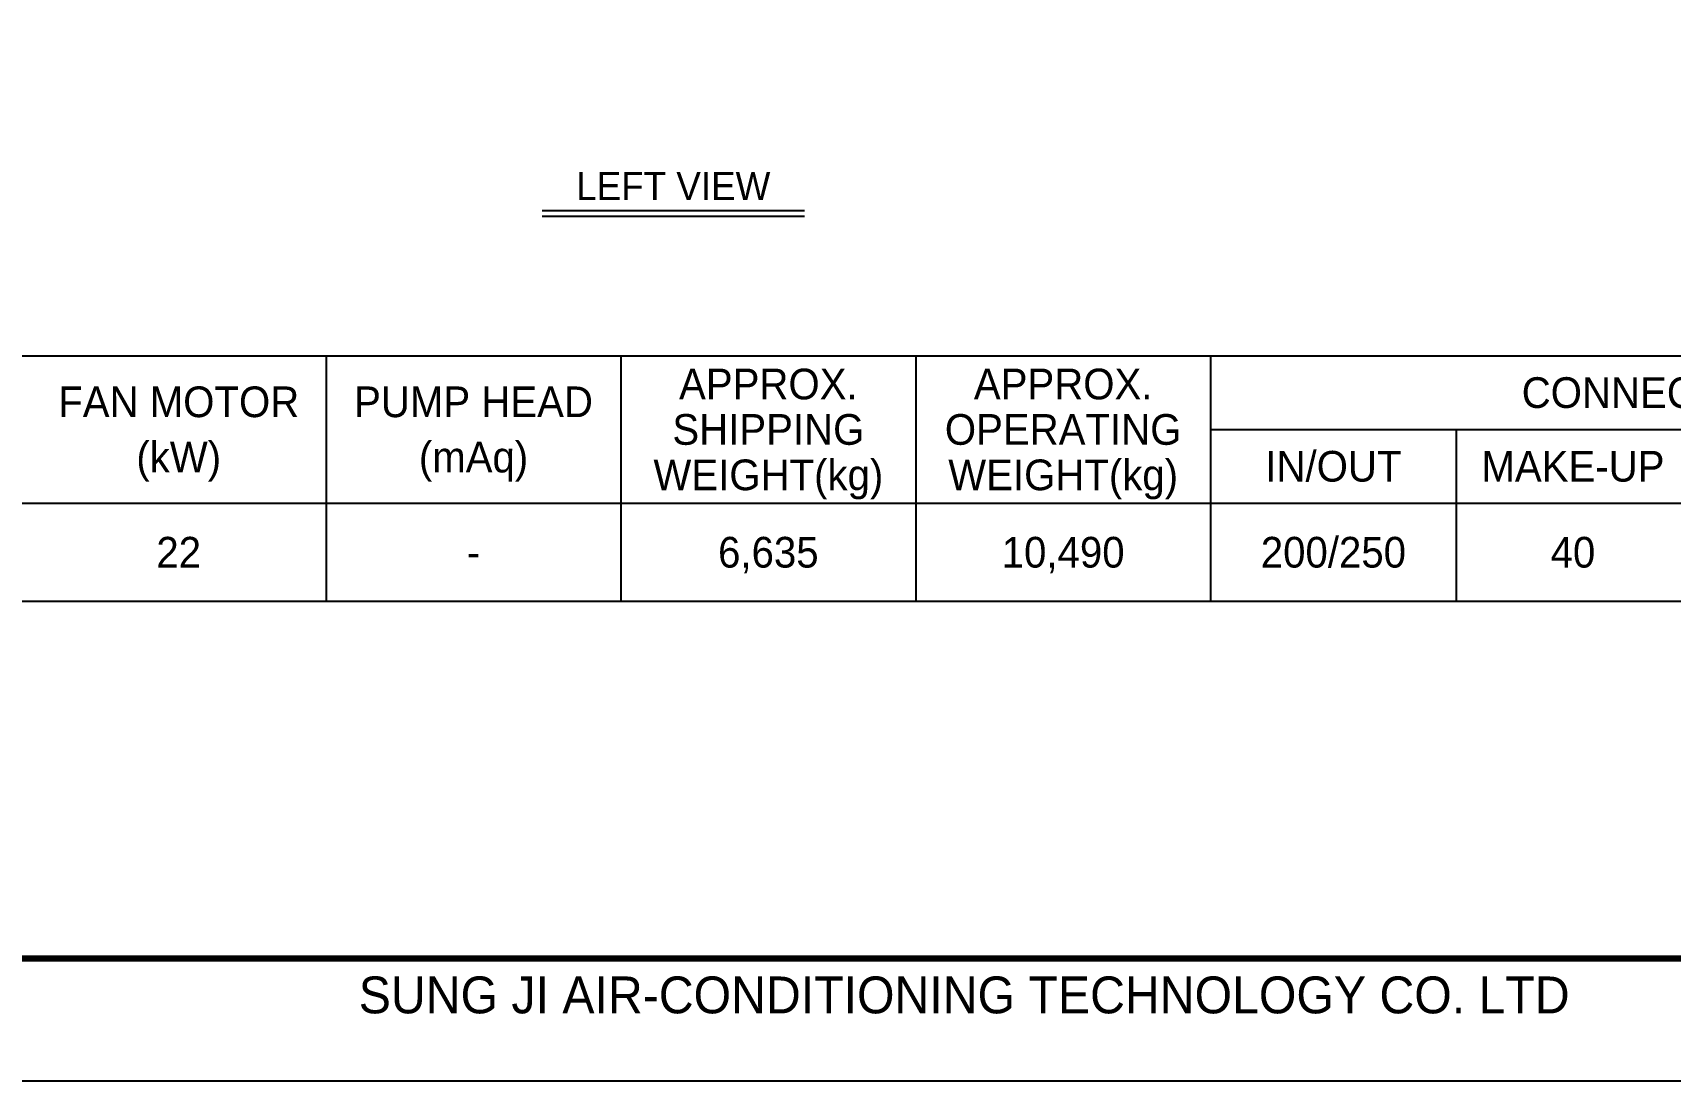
# Model space of a CAD drawing. Header units: millimetres. Extents: x 3347 to 35460, y 2813 to 25521.
# Drawn here: x 12747 to 22936, y 2813 to 9339 of the extents above; entities that cross this region are included whole.
import ezdxf
from ezdxf.enums import TextEntityAlignment as Align

# ---------------------------------------------------------------- set-up
doc = ezdxf.new("R2010")
doc.units = ezdxf.units.MM
for name, color, linetype in [('냉각탑_box', 1, 'Continuous'), ('냉각탑_form', 1, 'Continuous'), ('냉각탑_text', 3, 'Continuous')]:
    doc.layers.add(name, color=color, linetype=linetype)
doc.styles.add('돋움', font='Dotum.ttf')

# ---------------------------------------------------------------- blocks, each defined once
blk = doc.blocks.new('냉각탑form')
at = {"layer": 'Defpoints'}
blk.add_lwpolyline([(0, 297.07), (420.1, 297.07), (420.1, 0), (0, 0)], close=True, dxfattribs=at)
at = {"layer": '냉각탑_form', "const_width": 0.5}
blk.add_lwpolyline([(10, 287.07), (10, 10), (410.1, 10), (410.1, 287.07)], close=True, dxfattribs=at)
at = {"layer": '냉각탑_form', "style": '돋움'}
blk.add_text('SUNG JI AIR-CONDITIONING TECHNOLOGY CO. LTD', height=3.0007, dxfattribs=at).set_placement((149.5, 5.53))

msp = doc.modelspace()

# ---------------------------------------------------------------- linework, layer by layer
at = {"layer": '냉각탑_box'}
for p, q in [((15915.7, 8232.5), (17549, 8232.5)), ((15915.7, 8197.5), (17549, 8197.5)), ((14572.2, 7328.2), (14572.2, 5799.4)), ((16406.8, 7328.2), (16406.8, 5799.4)), ((18241.4, 7328.2), (18241.4, 5799.4)), ((20075.9, 7328.2), (20075.9, 5799.4)), ((20075.9, 6869.6), (25961.8, 6869.6)), ((21604.7, 6869.6), (21604.7, 5799.4)), ((9527.2, 6411), (25961.8, 6411))]:
    msp.add_line(p, q, dxfattribs=at)
msp.add_lwpolyline([(9527.2, 7328.2), (25961.8, 7328.2), (25961.8, 5799.4), (9527.2, 5799.4)], close=True, dxfattribs=at)

# ---------------------------------------------------------------- block references
at = {"layer": '냉각탑_form', "xscale": 76.44, "yscale": 76.44, "zscale": 76.44}
msp.add_blockref('냉각탑form', (3347.4, 2812.5), dxfattribs=at)

# ---------------------------------------------------------------- texts
at = {"layer": '냉각탑_text', "style": '돋움'}
for s, height, p in [('LEFT VIEW', 175, (16732.3, 8384.2)), ('APPROX.', 191.1, (17324.1, 7152.4)), ('APPROX.', 191.1, (19158.6, 7152.4)), ('FAN MOTOR', 191.1, (13655, 7041.6)), ('PUMP HEAD', 191.1, (15489.5, 7041.6)), ('CONNECTION(A)', 191.1, (23018.9, 7098.9)), ('SHIPPING', 191.1, (17324.1, 6869.6)), ('OPERATING', 191.1, (19158.6, 6869.6)), ('(kW)', 191.1, (13655, 6697.6)), ('(mAq)', 191.1, (15489.5, 6697.6)), ('IN/OUT', 191.1, (20840.3, 6640.3)), ('MAKE-UP', 191.1, (22330.9, 6640.3)), ('WEIGHT(kg)', 191.1, (17324.1, 6586.8)), ('WEIGHT(kg)', 191.1, (19158.6, 6586.8)), ('22', 191.1, (13655, 6105.2)), ('6,635', 191.1, (17324.1, 6105.2)), ('10,490', 191.1, (19158.6, 6105.2)), ('200/250', 191.1, (20840.3, 6105.2)), ('40', 191.1, (22330.9, 6105.2)), ('-', 191.1, (15489.5, 6105.2))]:
    msp.add_text(s, height=height, dxfattribs=at).set_placement(p, align=Align.MIDDLE_CENTER)

doc.saveas('drawing.dxf')
